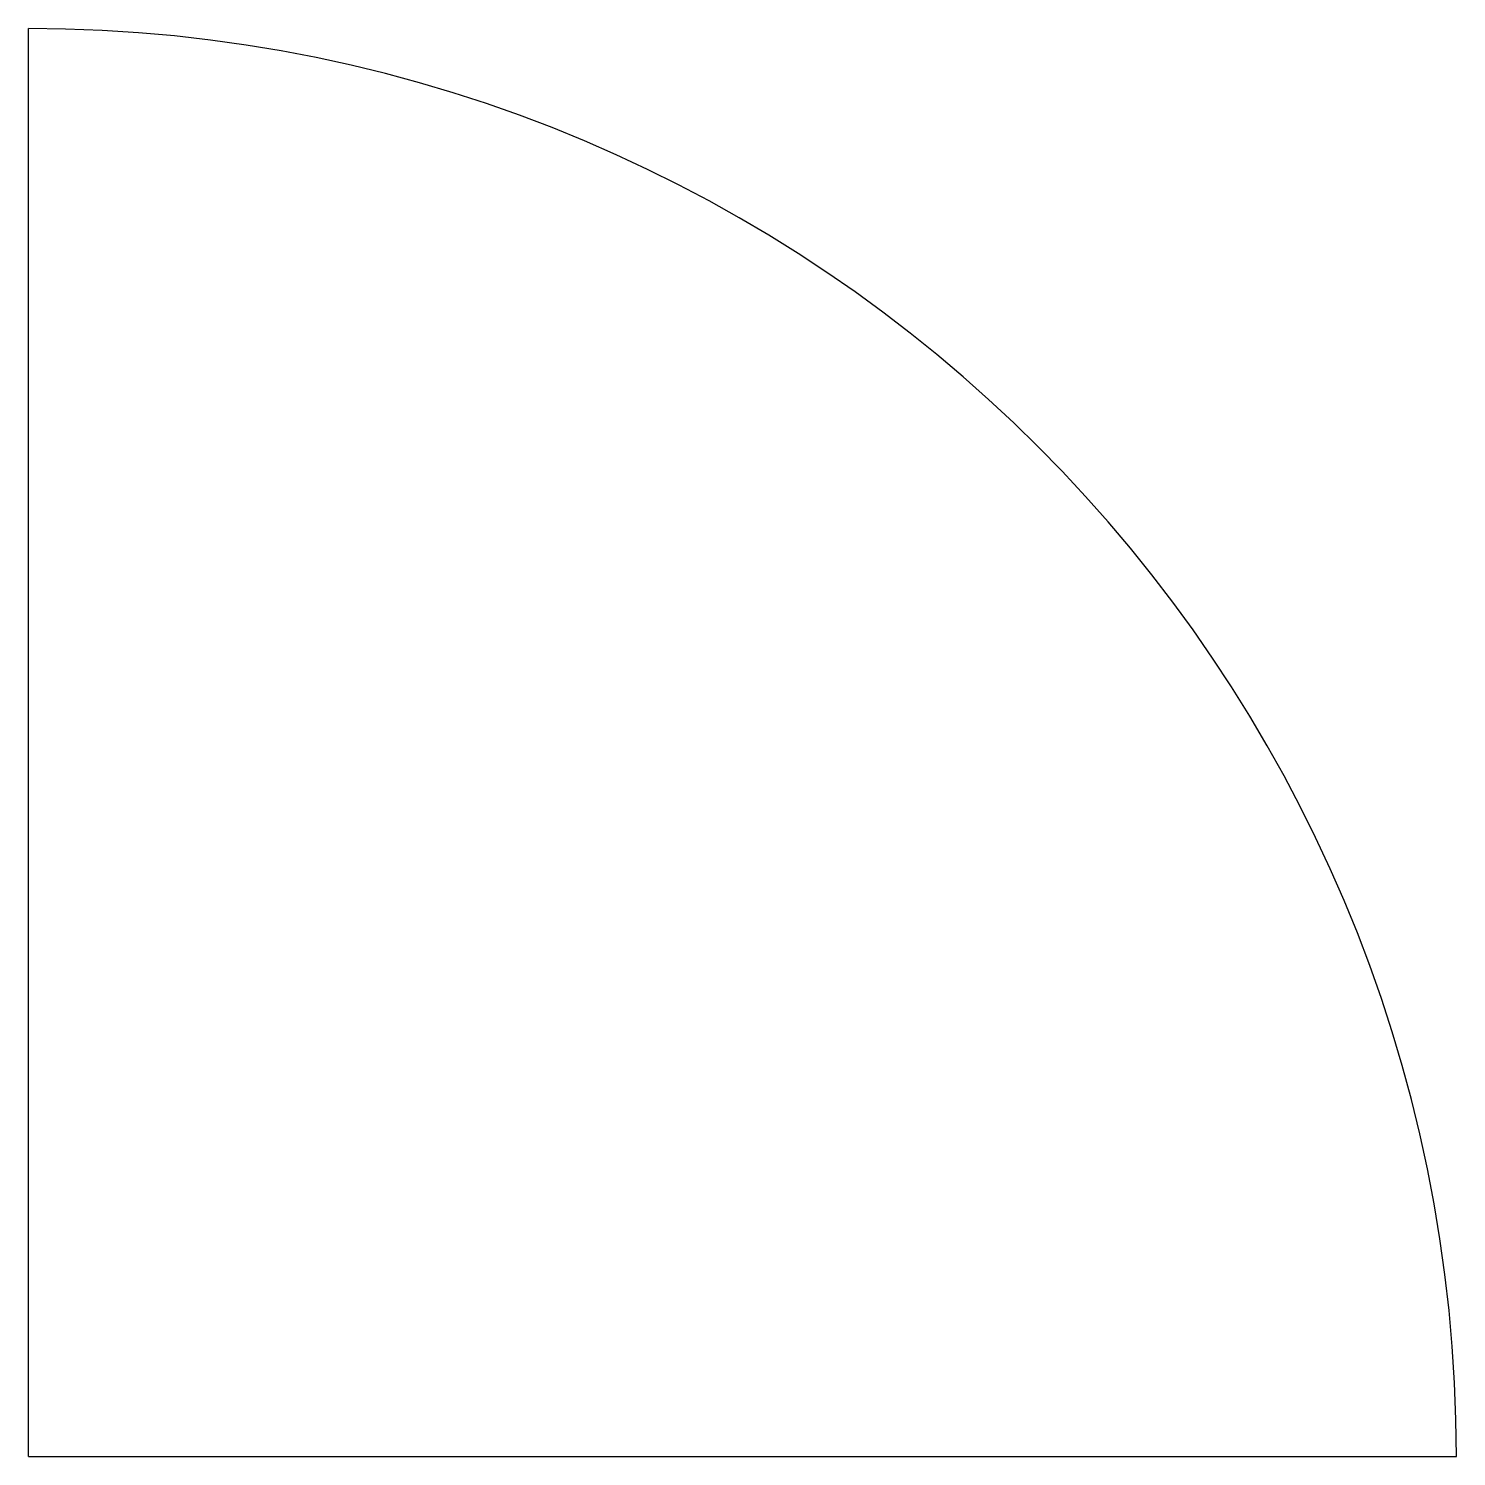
# Model space of a CAD drawing. Header units: millimetres. Extents: x -450 to 450, y 0 to 900.
import ezdxf

# ---------------------------------------------------------------- set-up
doc = ezdxf.new("R2010")
doc.units = ezdxf.units.MM

msp = doc.modelspace()

# ---------------------------------------------------------------- linework, layer by layer
at = {"layer": 'NT_CUA'}
for q in [(-450, 900), (450, 0)]:
    msp.add_line((-450, 0), q, dxfattribs=at)
msp.add_arc((-450, 0), 900, 0, 90, dxfattribs=at)

doc.saveas('drawing.dxf')
